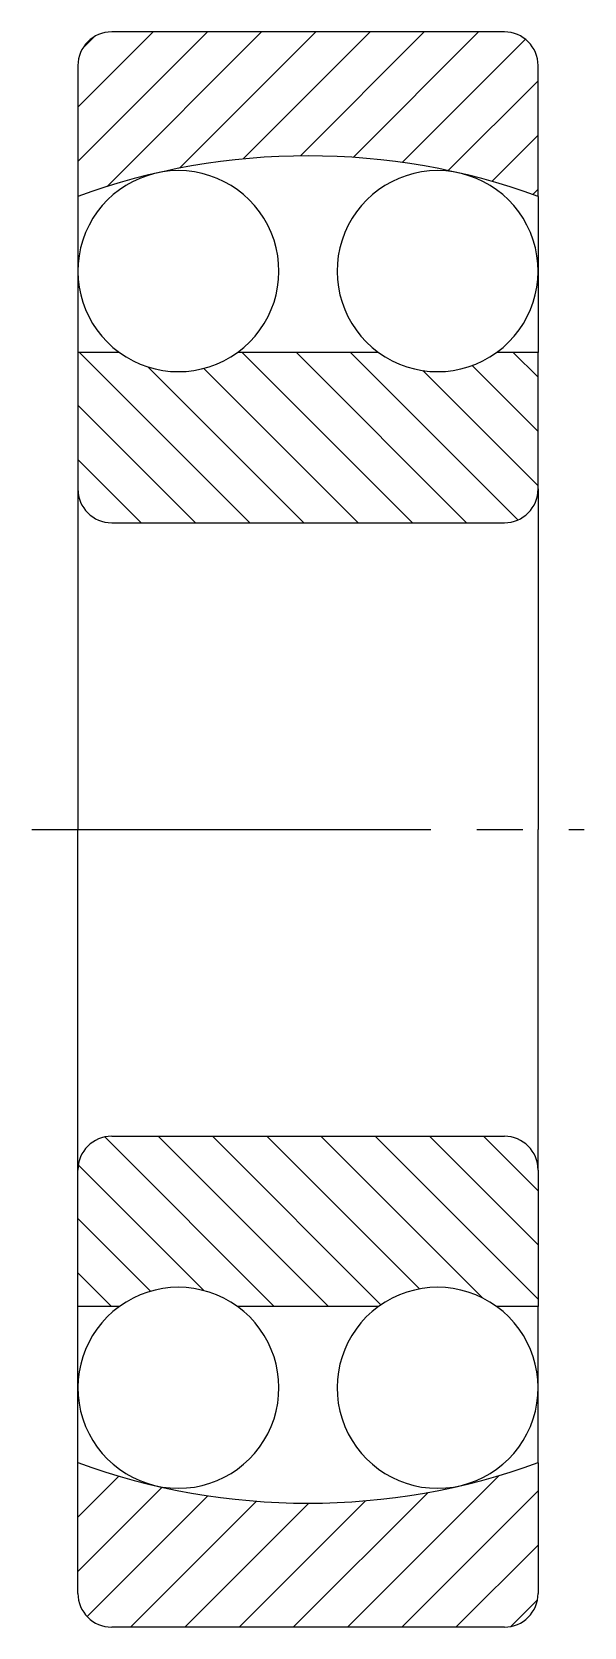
# Model space of a CAD drawing. Extents: x 4.6 to 87.6, y 156.9 to 225.6.
# Drawn here: x 69.6 to 87.6, y 173.6 to 225.6 of the extents above; entities outside this region: 2.
import ezdxf

# ---------------------------------------------------------------- set-up
doc = ezdxf.new("R2010")
doc.units = 0
doc.header["$MEASUREMENT"] = 0
doc.linetypes.add('CENTER', pattern=[17.5, 13, -1.5, 1.5, -1.5])
doc.layers.get('0').update_dxf_attribs({"linetype": 'CONTINUOUS'})
doc.layers.add('CENTER', color=1, linetype='CENTER')
doc.styles.get("Standard").update_dxf_attribs({"font": 'txt.shx', "bigfont": '@extfont2.shx'})

# ---------------------------------------------------------------- blocks, each defined once
blk = doc.blocks.new('*X2')
at = {"color": 0, "linetype": 'Continuous'}
for p, q in [((71.149, 221.409), (75.369, 225.629)), ((71.149, 223.177), (73.601, 225.629)), ((71.315, 225.111), (71.667, 225.463)), ((72.097, 220.59), (77.137, 225.629)), ((74.462, 221.187), (78.905, 225.629)), ((76.53, 221.487), (80.672, 225.629)), ((78.399, 221.588), (82.44, 225.629)), ((80.119, 221.54), (84.208, 225.629)), ((81.72, 221.374), (85.735, 225.389)), ((83.222, 221.108), (86.149, 224.035)), ((84.639, 220.757), (86.149, 222.267)), ((85.98, 220.33), (86.149, 220.499)), ((71.149, 178.983), (71.154, 178.988)), ((71.149, 177.215), (72.485, 178.552)), ((79.938, 173.629), (84.88, 178.571)), ((71.149, 175.447), (73.892, 178.19)), ((71.446, 173.977), (75.383, 177.913)), ((78.17, 173.629), (82.561, 178.02)), ((81.705, 173.629), (86.149, 178.073)), ((72.867, 173.629), (76.97, 177.733)), ((74.634, 173.629), (78.674, 177.669)), ((76.402, 173.629), (80.522, 177.749)), ((83.473, 173.629), (86.149, 176.305)), ((85.262, 173.65), (86.128, 174.516))]:
    blk.add_line(p, q, dxfattribs=at)
blk = doc.blocks.new('*X3')
at = {"color": 0, "linetype": 'Continuous'}
for p, q in [((76.749, 209.629), (71.199, 215.179)), ((82.052, 209.629), (76.502, 215.179)), ((83.82, 209.629), (78.27, 215.179)), ((85.494, 209.723), (80.038, 215.179)), ((86.149, 214.372), (85.341, 215.179)), ((78.517, 209.629), (73.441, 214.705)), ((80.284, 209.629), (75.254, 214.66)), ((86.149, 210.836), (82.396, 214.588)), ((86.149, 212.604), (83.999, 214.753)), ((74.981, 209.629), (71.149, 213.462)), ((73.213, 209.629), (71.149, 211.694)), ((77.55, 184.079), (72.024, 189.606)), ((79.318, 184.079), (73.768, 189.629)), ((81.028, 184.137), (75.536, 189.629)), ((82.282, 184.651), (77.304, 189.629)), ((84.345, 184.355), (79.071, 189.629)), ((86.149, 184.32), (80.839, 189.629)), ((86.149, 186.087), (82.607, 189.629)), ((86.149, 187.855), (84.375, 189.629)), ((75.267, 184.595), (71.162, 188.7)), ((73.517, 184.577), (71.149, 186.945)), ((72.247, 184.079), (71.149, 185.177))]:
    blk.add_line(p, q, dxfattribs=at)

msp = doc.modelspace()

# ---------------------------------------------------------------- linework, layer by layer
at = {"linetype": 'Continuous'}
for p, q in [((85.049, 225.629), (72.249, 225.629)), ((71.149, 224.529), (71.149, 220.269)), ((86.149, 220.269), (86.149, 224.529)), ((71.149, 220.269), (71.149, 215.179)), ((86.149, 220.269), (86.149, 215.179)), ((71.149, 215.179), (71.149, 210.729)), ((72.499, 215.179), (71.149, 215.179)), ((80.947, 215.179), (76.351, 215.179)), ((86.149, 215.179), (84.798, 215.179)), ((86.149, 210.729), (86.149, 215.179)), ((71.149, 210.729), (71.149, 199.629)), ((86.149, 210.729), (86.149, 199.629)), ((72.249, 209.629), (85.049, 209.629)), ((71.149, 188.529), (71.149, 199.629)), ((86.149, 188.529), (86.149, 199.629)), ((72.249, 189.629), (85.049, 189.629)), ((71.149, 184.079), (71.149, 188.529)), ((86.149, 188.529), (86.149, 184.079)), ((72.499, 184.079), (71.149, 184.079)), ((71.149, 178.989), (71.149, 184.079)), ((80.947, 184.079), (76.351, 184.079)), ((86.149, 184.079), (84.798, 184.079)), ((86.149, 178.989), (86.149, 184.079)), ((71.149, 174.729), (71.149, 178.989)), ((86.149, 178.989), (86.149, 174.729)), ((85.049, 173.629), (72.249, 173.629))]:
    msp.add_line(p, q, dxfattribs=at)
for centre, radius, start, end in [((72.249, 224.529), 1.1, 90, 180), ((85.049, 224.529), 1.1, 0, 90), ((78.649, 199.629), 21.96, 70.0303, 109.9697), ((74.425, 217.83), 3.276, 305.9973, 234.0027), ((82.873, 217.83), 3.276, 305.9973, 234.0027), ((74.425, 217.83), 3.276, 234.0027, 305.9973), ((82.873, 217.83), 3.276, 234.0027, 305.9973), ((72.249, 210.729), 1.1, 180, 270), ((85.049, 210.729), 1.1, 270, 0), ((72.249, 188.529), 1.1, 90, 180), ((85.049, 188.529), 1.1, 0, 90), ((74.425, 181.429), 3.276, 54.0027, 125.9973), ((82.873, 181.429), 3.276, 54.0027, 125.9973), ((74.425, 181.429), 3.276, 125.9973, 54.0027), ((82.873, 181.429), 3.276, 125.9973, 54.0027), ((78.649, 199.629), 21.96, 250.0303, 289.9697), ((72.249, 174.729), 1.1, 180, 270), ((85.049, 174.729), 1.1, 270, 0)]:
    msp.add_arc(centre, radius, start, end, dxfattribs=at)
at = {"layer": 'CENTER'}
msp.add_line((69.649, 199.629), (87.649, 199.629), dxfattribs=at)

# ---------------------------------------------------------------- block references
at = {"color": 3, "linetype": 'Continuous'}
for name in ['*X2', '*X3']:
    msp.add_blockref(name, (0, 0), dxfattribs=at)

# ---------------------------------------------------------------- texts
at = {"color": 7, "linetype": 'Continuous'}
for p in [(4.068, 163.804), (4.068, 156.905)]:
    msp.add_text('B1304', height=3.2, dxfattribs=at).set_placement(p)

doc.saveas('drawing.dxf')
